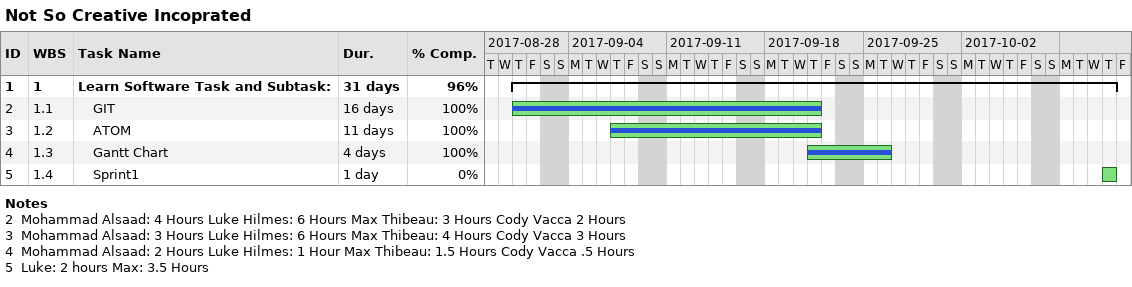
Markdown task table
Not So Creative Incoprated

| ID | WBS | Task | Duration | Start | Finish | % complete |
|---|---|---|---|---|---|---|
| 1 | 1 | **Learn Software Task and Subtask:** | 31d | 2017-08-31 | 2017-10-12 | 96 |
| 2 | 1.1 | GIT | 16d | 2017-08-31 | 2017-09-21 | 100 |
| 3 | 1.2 | ATOM | 11d | 2017-09-07 | 2017-09-21 | 100 |
| 4 | 1.3 | Gantt Chart | 4d | 2017-09-21 | 2017-09-26 | 100 |
| 5 | 1.4 | Sprint1 | 1d | 2017-10-12 | 2017-10-12 | 0 |

Notes
- 2: Mohammad Alsaad: 4 Hours Luke Hilmes: 6 Hours Max Thibeau: 3 Hours Cody Vacca 2 Hours
- 3: Mohammad Alsaad: 3 Hours Luke Hilmes: 6 Hours Max Thibeau: 4 Hours Cody Vacca 3 Hours
- 4: Mohammad Alsaad: 2 Hours Luke Hilmes: 1 Hour Max Thibeau: 1.5 Hours Cody Vacca .5 Hours
- 5: Luke: 2 hours Max: 3.5 Hours
